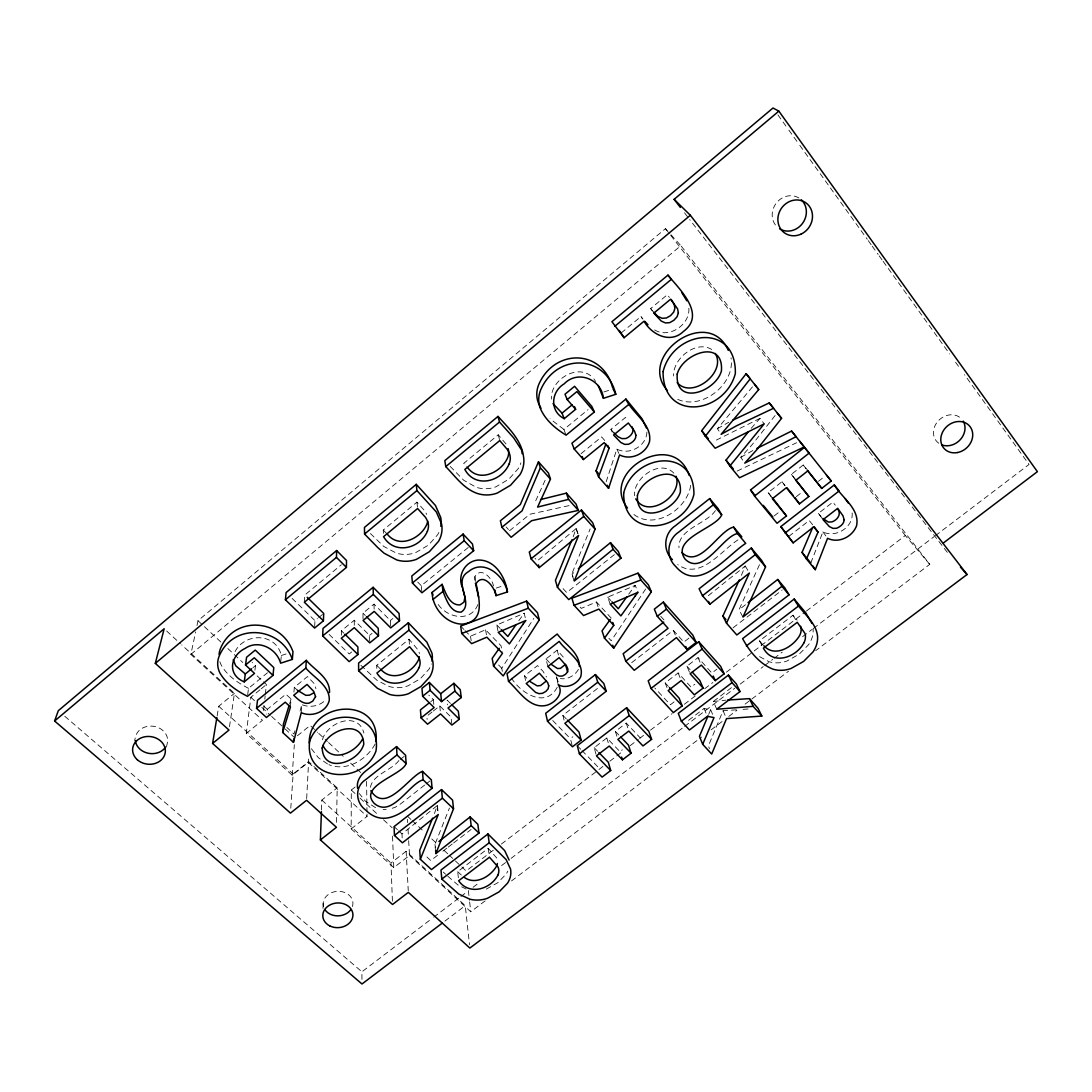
<?xml version="1.0" encoding="UTF-8"?>
<svg xmlns="http://www.w3.org/2000/svg" width="1092" height="1092" viewBox="0 0 1092 1092"><rect width="100%" height="100%" fill="white"/><g stroke="black" fill="none" stroke-linecap="round" stroke-linejoin="round"><path stroke-width="0.75" stroke-dasharray="5 3.75" d="M408.681 840.676L409.527 855.459L393.789 867.621L351.174 828.883L351.296 790.048L355.105 787.032M341.332 635.271L341.414 630.78L354.272 620.27L369.574 635.38L369.697 641.373M336.541 822.372L337.196 787.864L308.599 761.574L293.134 773.969L290.677 809.704M323 908.435L323.15 903.412M321.457 810.032L321.812 800.067L337.196 787.864M259.923 689.844L250.86 697.269L246.26 733.469L292.206 775.252L308.272 762.366L308.449 759.008M306.675 798.593L308.599 761.574M314.66 626.59L314.974 620.652L317.472 618.591M301.255 712.707L301.774 704.64C310.142 708.039 320.379 706.224 326.221 699.098M690.676 485.367C687.346 509.09 654.695 530.835 633.428 514.141M292.206 775.252L294.335 744.662M304.354 602.224L304.859 595.003L341.305 564.81M293.939 692.11L294.294 687.332L307.494 676.576L314.114 683.51L315.943 688.711M290.445 707.043L291.059 699.017L285.899 694.184L267.294 709.35L266.776 714.223M474.624 580.111L474.897 576.576C481.04 566.229 492.233 578.118 493.461 585.954M280.767 661.656L281.354 655.487C275.716 631.736 242.82 632.568 234.261 653.398M263.554 710.523L264.087 705.65M264.796 699.153L265.151 695.904M265.329 694.28L266.407 684.534L255.214 674.092M646.928 432.077C646.464 446.137 629.224 455.678 616.857 449.085L606.019 482.214M254.9 670.27L255.501 665.588L252.156 662.462M247.679 694.717L248.512 688.329L267.485 672.768M229.484 726.712L234.439 693.352L181.736 644.894M217.131 715.956L218.741 706.251L234.439 693.352M246.26 733.469L262.476 720.27L190.854 654.408L195.618 631.94M196.983 625.511L198.007 620.693L665.451 228.651L669.86 233.511M166.448 746.969L167.103 743.966A16.216 13.746 7.1 0 0 155.583 726.685A16.216 13.746 7.1 0 0 135.804 735.885L134.644 740.376M294.895 730.807L294.035 734.083L286.923 727.504M300.054 711.179L301.774 704.64M289.626 703.739L291.059 699.017M322.468 739.721C327.04 722.358 358.258 710.442 363.895 733.087M810.796 563.008L822.918 531.872C835.871 538.629 854.531 526.631 851.992 511.82M435.585 851.883L434.957 844.43L449.44 808.066M434.425 813.513L437.237 805.596L401.993 833.933L402.293 839.857M573.191 536.718L576.098 528.637L537.373 560.81L535.066 558.312M574.051 580.794L571.867 573.887L590.144 528.883M736.377 709.827L723.054 710.769L708.367 745.959L709.472 748.648M708.653 714.427L710.633 709.745L704.067 708.503L686.281 722.044M477.859 604.531C470.529 623.928 444.089 617.349 436.527 601.555M742.792 616.816L739.025 609.732L760.1 563.322M741.4 575.347L745.276 566.025L706.442 597.201M535.722 500.75L546.341 477.668M375.088 744.075C366.721 759.759 346.574 771.921 328.883 764.687M557.22 687.291C545.645 708.926 520.72 693.01 511.465 678.2M502.347 671.334L501.774 668.263L533.824 618.372M645.631 589.038L611.22 640.772L608.927 638.288M578.432 669.41C574.856 675.552 567.553 679.907 560.36 678.569M518.809 620.693L524.201 613.24L525.894 620.474M628.705 594.198L635.244 585.38L638.028 592.328M775.115 415.52L752.388 444.389L740.799 457.275L743.966 461.943M752.47 386.882L717.417 428.692L721.17 434.302M751.187 428.337L760.005 418.386L764.182 423.887M572.945 576.863L572.072 574.105L575.839 570.884M190.854 654.408L680.876 245.659L929.756 564.346L815.683 650.682M383.415 533.36L383.278 530.043L416.953 502.143L424.87 511.001L426.713 514.414M506.019 443.98L498.252 434.793L463.704 463.418L467.813 467.895M621.198 332.951L640.963 316.571L642.929 319M652.252 310.81L650.668 308.545L667.308 294.758L669.382 297.352M745.508 604.736L739.025 609.732M252.948 667.69L255.501 665.588M318.714 617.567L322.468 614.482M565.56 433.729L563.922 429.456L588.069 409.637M261.22 688.779L266.407 684.534M363.035 619.014L362.967 613.158L373.996 604.135L390.363 620.515L390.663 626.412M581.081 453.658L601.637 436.896L605.487 441.373M612.243 432.173L610.906 429.347L625.511 417.444L628.228 420.666M421.826 591.373L421.28 585.708L468.536 547.228M369.574 635.38L372.058 633.36M351.692 651.965L349.222 653.971L328.951 634.247M390.363 620.515L392.861 618.495M509.568 530.712L529.852 514.25L571.143 505.159M376.795 668.427L376.699 665.328L409.05 639.216L418.468 650.45A14.605 13.022 -4.4 0 1 419.355 653.589M297.365 735.79L310.21 725.429L317.554 732.282M614.359 554.64L566.68 592.547L561.056 586.459M430.767 701.665L433.347 699.603L428.787 695.113M432.009 712.052L426.849 716.147L427.136 719.369M433.306 711.042L439.748 705.923L450.982 717.007L451.733 723.45M398.921 760.523C391.386 770.775 370.625 774.842 370.188 789.557M400.259 759.472L404.272 756.306M715.437 510.592C706.742 523.805 677.736 528.924 678.965 547.774M525.552 680.452L524.556 675.825L537.564 665.588L542.956 671.211L546.505 677.013M547.87 666.516L545.986 658.954L557.166 650.163L564.619 658.612M771.525 497.488L768.181 492.574L782.022 481.695L785.012 485.394M795.809 480.316L791.372 474.351L803.234 465.028L806.196 468.741M351.174 828.883L367.062 816.407L367.008 813.076M424.624 785.093L400.477 803.999L395.017 807.37L389.162 809.24M425.976 784.042L430.002 780.903M737.933 539.926C721.198 550.505 700.422 580.657 677.736 564.591M796.314 496.655L802.975 491.455M774.173 515.915L779.497 511.752M818.413 481.326L825.115 476.085M788.847 536.363L809.213 520.529L813.444 525.743M822.126 518.413L818.413 513.39L832.868 502.156L835.271 505.159M564.059 720.133L562.858 715.356L599.863 686.609M688.984 638.097L683.851 642.082L673.314 630.33L631.545 662.776L629.442 660.51M392.41 901.173L390.977 863.008L406.128 851.269L465.26 905.65L469.505 944.662M572.058 745.167L570.406 738.656L572.863 736.759M437.496 855.35L430.767 860.537L424.638 854.859M442.874 851.214L446.901 848.102M448.252 847.078L452.279 843.966M453.63 842.928L471.116 829.47M733.128 627.763L782.186 589.994M666.966 687.523L665.164 682.923L678.146 672.945L691.059 687.141L694.812 684.274M689.489 672.222L686.923 666.188L698.034 657.643L711.834 673.027L716.857 669.191M596 754.217L594.184 747.679L606.838 737.96L619.956 751.624L622.385 749.754M616.884 736.226L615.383 731.394L626.235 723.068L640.253 737.878M674.092 701.924L670.351 704.79L654.831 687.987M458.34 877.722L457.698 871.662L488.233 848.32L496.71 857.998A13.568 11.33 -9.4 0 1 497.461 860.728M761.847 645.236L759.5 640.854L792.997 615.219L797.146 620.12M493.243 850.272L466.134 870.979L453.876 859.527M501.378 844.061L597.624 770.543M598.976 769.505L603.439 765.997M609.814 761.22L623.368 750.873M630.152 745.686L638.288 739.475M639.639 738.438L643.925 735.066M650.477 730.166L672.167 713.595M684.37 704.272L695.208 695.986M704.695 688.738L712.83 682.527M726.385 672.181L805.009 612.121M806.36 611.083L905.309 535.503L929.756 564.346M716.762 709.227L713.349 701.46L732.295 687.032M361.957 979.415L361.902 971.798L432.418 918.181M433.77 917.157L459.527 897.556M460.892 896.532L467.663 891.372M473.095 887.25L479.866 882.09M501.569 865.587L505.637 862.503M511.056 858.38L683.264 727.422M684.616 726.385L734.779 688.233M740.212 684.111L763.253 666.584M764.618 665.547L772.754 659.363M774.105 658.326L782.241 652.142M802.579 636.677L812.066 629.456M813.431 628.419L934.097 536.65M935.462 535.626L1029.019 464.469L964.509 374.665M444.881 921.116L465.26 905.65M409.527 855.459L470.775 911.765L485.708 900.45M511.506 880.93L701.624 737.018M711.124 729.825L723.341 720.583M728.774 716.461L736.923 710.305M745.072 704.135L750.504 700.027M751.869 698.989L788.533 671.239M717.417 428.692L728.746 422.276M740.799 457.275L752.879 450.518M760.005 418.386L713.008 441.755M737.141 471.062L796.628 442.71M486.281 889.106L497.815 882.705L506.115 874.146A25.334 21.13 -9.4 0 0 507.766 871.157M497.938 630.862L496.805 624.993L524.201 613.24M610.237 604.217L607.725 597.16L635.244 585.38M465.028 630.575L470.502 636.186L485.571 629.797L501.037 645.795L502.197 651.788M611.233 618.127L596.437 601.979L581.299 608.38L579.21 606.115M603.876 391.973L611.547 389.489M281.354 655.487L287.155 653.603M496.218 588.069L502.702 585.967M713.349 701.46L725.73 700.19M743.038 709.35L751.364 708.763M383.115 809.609L386.145 809.418M466.093 889.038L457.78 884.875L446.696 875.265M677.695 399.344C702.115 410.496 735.326 384.029 731.053 357.917M375.566 807.671L365.492 801.269L359.309 793.556M654.627 329.921C669.068 339.039 690.444 324.433 688.834 307.985M248.512 688.329C237.838 682.869 227.204 675.716 221.198 665.042A25.485 22.4 5.5 0 1 219.724 661.165M327.545 763.963L318.318 757.671L310.879 748.034M563.922 429.456L550.027 418.768M590.731 375.744C575.238 363.964 550.068 381.108 551.405 399.112M711.711 349.495C695.973 339.612 672.426 359.009 673.668 375.976M759.554 656.633L769.068 661.738A26.74 23.123 -27.1 0 0 786.868 661.07L799.276 654.108L808.612 644.662A26.686 23.055 -27.6 0 0 813.103 628.869M64.756 716.256L361.902 971.798M218.741 706.251L293.134 773.969M321.812 800.067L390.977 863.008M166.68 631.039L180.48 643.734M308.272 762.366L367.062 816.407M263.622 705.951L267.294 709.35M394.075 826.603L397.474 829.743M398.607 830.794L401.993 833.933M443.27 872.098L445.55 874.214M250.86 697.269L255.746 701.774M261.848 707.411L270.393 715.301M271.608 716.434L283.811 727.709M285.039 728.842L294.799 737.864M351.296 790.048L355.009 793.474M359.964 798.061L378.555 815.219M383.51 819.792L392.178 827.804M434.957 844.43L435.408 847.597M457.698 871.662L461.343 875.047M198.007 620.693L221.635 642.751M227.846 648.552L242.779 662.489M318.782 733.428L327.354 741.427M328.569 742.574L343.27 756.292M350.614 763.144L362.858 774.569M407.275 816.038L410.961 819.464M412.175 820.611L424.447 832.063M431.804 838.929L436.704 843.502M444.062 850.368L452.648 858.38M294.294 687.332L297.42 690.28M673.887 473.191C659.977 458.394 632.951 478.473 634.466 495.7M292.124 598.402L314.974 620.652M360.892 665.342L377.149 680.452L389.312 686.554A27.327 24.311 -4 0 0 408.039 685.831L420.324 678.733L429.06 669.109A27.245 24.27 -4.4 0 0 431.381 663.95M341.414 630.78L343.762 633.087M376.699 665.328L380.739 669.287M362.967 613.158L365.315 615.492M450.464 703.425L447.106 700.081L447.652 704.845M370.406 533.524L383.715 546.396L396.328 553.125A28.392 26.304 -2.4 0 0 415.793 552.552L428.569 545.031L437.66 534.725A28.296 26.263 -3.1 0 0 439.626 530.589M417.731 582.063L421.28 585.708M460.66 626.098L463.936 629.456M498.58 664.973L501.774 668.263M552.743 720.543L570.406 738.656M577.286 745.713L580.835 749.358M582.022 750.573L599.781 768.782M383.278 530.043L387.455 534.357M524.556 675.825L526.835 678.187M562.858 715.356L566.325 718.932M594.184 747.679L597.72 751.323M496.805 624.993L500.122 628.432M615.383 731.394L619.751 735.967M545.986 658.954L551.05 664.236M450.191 466.421L463.759 480.289L476.303 487.319A28.651 27.082 -11.8 0 0 495.904 486.827L508.927 479.115L518.331 468.536A28.556 27.041 -13 0 0 520.911 462.803M506.128 526.986L508.422 529.47M665.164 682.923L668.386 686.418M607.725 597.16L610.892 600.641M670.966 234.725L680.876 245.659M686.923 666.188L690.144 669.751M660.742 616.311L663.963 619.901M947.324 552.361L689.735 219.588M759.5 640.854L762.871 644.744M610.906 429.347L613.827 432.746M768.181 492.574L771.402 496.519M818.413 513.39L820.966 516.557M650.668 308.545L653.671 312.271M791.372 474.351L794.362 478.05M665.451 228.651L669.642 234.002M670.693 235.34L905.309 535.503M803.234 465.028L807.793 470.911M684.534 212.831L688.697 218.236M822.918 531.872L826.644 537.005M777.941 114.919L787.864 128.733M788.861 130.125L798.784 143.939M799.781 145.318L867.253 239.271M868.249 240.65L871.225 244.799M872.221 246.178L878.173 254.463M879.169 255.842L882.145 259.992M883.141 261.37L949.631 353.945M955.582 362.23L958.558 366.38M782.022 481.695L786.349 487.742M640.963 316.571L642.505 318.891M593.898 378.856L595.618 381.49M792.997 615.219L797.256 622.317M745.276 566.025L749.385 573.041M616.857 449.085L618.905 453.467M723.054 710.769L726.549 718.604M698.034 657.643L701.351 665.096M710.633 709.745L714.018 717.581M673.314 630.33L676.439 637.605M704.067 708.503L707.398 716.338M678.146 672.945L681.272 680.521M558.108 681.736L556.306 677.081L558.271 684.766M576.358 528.924L578.61 535.462M576.098 528.637L578.351 535.162M596.437 601.979L598.839 609.09M626.235 723.068L628.828 731.053M606.838 737.96L609.24 746.054M557.166 650.163L559.145 657.657M498.252 434.793L499.754 440.567M556.647 676.808L558.626 684.507M485.571 629.797L486.868 637.182M474.897 576.576L476.112 583.551M470.502 636.186L471.184 640.649M488.233 848.32L489.475 857.234M468.359 890.553L469.478 900.34M469.656 901.965L470.775 911.765M439.748 705.923L440.417 712.312M416.953 502.143L417.594 508.531M433.347 699.603L433.811 704.367M437.496 805.841L438.274 814.523M437.237 805.596L438.015 814.277M409.05 639.216L409.596 646.71M407.466 819.314L407.657 822.604M408.026 829.169L408.585 839.025M406.128 851.269L408.258 890.717M392.519 836.103L393.789 867.621M373.996 604.135L374.201 611.383M366.571 781.34L366.994 811.397M354.272 620.27L354.272 627.654M323.505 906.592A14.919 12.258 -3.5 0 1 338.684 891.331A14.919 12.258 -3.5 0 1 352.238 907.043M775.402 224.952A18.195 16.571 -55.8 0 1 777.081 202.143A18.195 16.571 -55.8 0 1 799.003 198.034M938.711 443.243A16.762 14.442 -41.6 0 1 938.492 420.611A16.762 14.442 -41.6 0 1 961.738 419.096"/><path stroke-width="1.5" d="M323.409 620.816L304.354 602.224L346.437 567.403L346.505 560.496L336.636 550.545L286.104 592.56L285.408 599.767L314.578 628.064L323.409 620.816L323.71 613.458L307.207 597.31M579.388 666.42C579.538 652.32 564.619 644.103 557.207 634.015L507.029 673.655L508.531 681.353C519.028 690.84 529.729 709.404 546.737 705.296C554.995 702.934 564.236 693.529 558.271 684.766C565.874 688.97 576.44 684.766 580.603 677.04C585.326 661.82 566.366 651.815 559.213 641.386L508.531 681.353M346.437 567.403L336.459 557.384L336.636 550.545M329.511 692.56C330.371 677.982 314.373 669.997 306.32 660.36L257.494 700.286L256.538 708.353L266.434 717.471L285.217 702.183L290.445 707.043L282.678 732.445L293.448 742.369L301.255 712.707C311.834 717.403 326.29 712.175 329.265 700.518C330.139 685.817 313.964 677.791 305.842 668.099L306.32 660.36M943.447 542.929L1037.4 471.662L778.855 111.138L674.119 199.331L690.349 215.26L967.034 574.529L469.874 948.047L408.34 892.369L392.533 904.49L320.406 839.925L321.403 811.697M464.769 597.925L463.977 602.142L460.005 604.927C449.303 605.487 445.318 592.137 442.096 584.329L432.091 592.451C432.5 608.094 446.232 623.969 462.339 624.146C485.694 621.444 479.088 599.44 476.112 583.551C483.469 572.167 494.84 587.51 496 595.645L507.466 591.946C505.446 577.258 494.963 559.568 478.228 560.059C464.946 561.056 456.838 576.057 462.626 587.946M322.672 635.926L322.986 628.446L373.136 587.305L399.085 613.431L399.535 620.734L390.731 627.886L374.201 611.383L363.063 620.474L378.487 635.762L369.724 642.874L354.272 627.654L341.277 638.26L357.93 654.518L349.167 661.629L322.672 635.926L373.327 594.417L373.136 587.305M293.448 742.369L293.68 739.052M292.356 659.404C280.467 625.812 232.364 622.495 218.864 656.92A25.744 22.577 5.3 0 0 219.861 672.863C225.935 683.619 236.677 690.813 247.475 696.314L273 675.375L273.805 667.567L255.255 650.095L246.587 657.247L245.509 665.001L254.518 673.395L244.226 681.858C226.877 674.774 230.18 655.582 245.168 648.389C258.449 639.202 276.563 648.443 280.617 663.185L292.356 659.404L292.97 651.733C281.245 618.413 233.579 615.069 220.215 649.221A25.485 22.4 5.5 0 0 219.083 654.545M282.678 732.445L283.374 724.214L289.134 705.323M567.567 671.935L567.922 669.26L566.666 666.161L559.145 657.657L547.87 666.516L556.36 674.788L559.445 676.153L562.435 676.016L565.506 674.337L567.567 671.935L565.506 664.332L560.428 668.386L557.466 668.522L551.05 664.236M244.226 681.858L245.304 673.982L251.679 668.741M320.406 839.925L336.445 827.299L306.593 800.272L290.445 813.117L212.599 743.434L216.871 717.567M376.044 741.577C380.562 695.126 308.476 701.201 309.241 743.051M212.599 743.434L228.992 730.057L155.323 663.376L164.169 628.733L54.6 721.007L361.998 983.988L442.164 923.177M608.599 488.329L619.573 454.927C631.012 460.824 645.863 453.781 649.494 441.741C652.347 423.696 632.227 413.663 625.921 399.058L571.935 443.188L574.201 449.003L583.428 459.541L604.204 442.642L609.063 448.266L598.566 476.863L608.599 488.329L607.302 485.271M54.6 721.007L58.299 710.701L772.986 108.012L778.855 111.138M598.566 476.863L596.082 470.829L605.869 444.062M815.301 569.683L827.572 538.288C838.601 543.761 852.456 536.868 856.578 525.743C860.073 508.872 841.673 497.556 834.288 484.93L780.807 526.617L793.161 542.847L813.758 526.876L818.017 532.118L806.469 558.995L815.301 569.683L812.598 565.683M432.596 818.113L419.724 850.327L420.338 859.308L431.477 869.573L478.992 833.073L477.846 824.296L470.12 816.912L438.916 841.495M420.338 859.308L438.274 814.523L402.443 842.819L394.458 835.462L394.075 826.603L441.537 789.598L452.593 800.163L453.521 808.79L435.899 853.562L471.198 825.648L470.12 816.912M571.921 539.844L555.432 580.371L557.452 587.332L568.795 599.59L620.979 558.162L618.331 551.474L610.483 542.669L578.351 568.741M557.452 587.332L578.61 535.462L539.216 567.622L531.067 558.817L529.292 552.074L581.422 510.046L592.669 522.672L595.085 529.142L574.255 581.012L613.062 549.29L610.483 542.669M707.998 715.997L699.44 736.295L702.688 744.307L711.697 754.04L726.549 718.604L761.847 716.065L758.025 708.285L749.426 698.621L727.422 700.081M578.364 510.401L568.55 499.385L537.592 507.07L550.464 479.129L548.457 473.054L538.452 461.82L520.352 504.504L500.382 520.775L501.883 527.272L511.152 537.291L531.654 520.679L578.364 510.401L576.098 504.067L566.366 493.147L540.567 499.549M702.688 744.307L714.018 717.581L707.398 716.338L689.434 729.975L681.367 721.252L678.282 713.376L728.446 675.088L736.349 683.947L739.994 691.577L716.762 709.227L753.18 706.347L761.847 716.065M538.452 461.82L540.363 467.813L522.058 510.851L501.883 527.272M806.469 558.995L802.047 552.388L812.776 527.313M748.034 602.648L777.709 579.47L784.848 587.96L789.066 594.84L736.813 634.984L726.494 623.177L722.89 616.038L739.339 579.866M726.494 623.177L749.385 573.041L709.909 604.204L702.484 595.727L699.085 588.779L751.282 548.075L761.506 560.223L765.547 566.898L742.969 617.021L781.872 586.295L777.709 579.47M362.571 738.97C355.542 752.866 331.545 763.704 322.945 745.454M493.529 666.011L502.484 653.289L486.868 637.182L471.648 643.625L461.725 633.469L460.66 626.098L526.59 601.105L537.482 612.68L539.298 619.901L503.221 675.934L493.529 666.011L492.178 658.421L499.262 648.32M613.731 648.157L651.337 591.782L648.416 584.848L638.001 573.163L571.894 598.198L574.051 605.282L583.551 615.547L598.839 609.09L613.759 625.347L604.463 638.151L613.731 648.157L612.721 645.208M516.066 624.638L507.848 636.472L501.228 629.593M626.808 596.846L618.277 608.749L611.943 601.801M610.305 619.396L602.033 630.835L604.463 638.151M705.296 436.281L701.706 430.644L746.136 373.737L750.231 378.842L705.296 436.281L715.151 448.225L764.182 423.887L729.825 466.025L739.502 477.764L804.231 446.942L791.591 431.067L756.92 448.402M729.825 466.025L726.03 460.155L748.034 432.2M732.773 420.188L769.259 402.907L781.558 418.345L756.469 450.122L744.758 463.117L796.082 436.663L791.591 431.067M746.136 373.737L758.722 389.544L721.17 434.302L736.691 425.716L773.559 408.272L769.259 402.907M546.287 681.053L540.608 685.544L537.223 685.885L530.248 681.708M155.323 663.376L690.349 215.26M416.284 484.343L364.455 527.422L364.564 534.043L377.791 547.583L384.015 553.166L396.765 559.95A28.679 26.522 -2.6 0 0 416.421 559.363L429.32 551.76L438.52 541.373A28.583 26.481 -3.3 0 0 441.577 523.873L436.295 511.902L416.926 490.581L416.284 484.343L435.462 505.5L440.69 517.376A28.296 26.263 -3.1 0 1 440.786 526.276M497.993 416.407L444.826 460.619L445.768 466.625C455.419 476.494 463.909 488.957 477.573 493.543A28.952 27.314 -11.9 0 0 497.365 493.038L510.537 485.257L520.038 474.583A28.856 27.273 -13.1 0 0 523.532 456.538C521.348 439.844 508.667 428.214 497.993 416.407L499.508 422.017L513.745 437.96L521.758 450.341M667.949 275.129L611.929 321.703L624.051 337.742L644.034 321.198C651.651 334.848 670.693 344.062 683.496 331.395C706.579 314.196 679.183 289.066 667.949 275.129L671.348 279.347L614.687 326.385M285.408 599.767L336.459 557.384M364.564 534.043L416.926 490.581M445.768 466.625L499.508 422.017M245.509 665.001L254.259 657.78L273 675.375M603.398 398.321C601.528 379.224 577.709 369.628 564.223 383.824C550.914 391.687 549.426 411.247 564.223 418.686L575.62 409.323L567.226 399.59L576.917 391.591L594.376 411.984L566.106 435.148C555.35 428.583 545.031 419.819 540.144 407.944A26.672 25.416 -26.9 0 1 540.704 389.83C556.756 352.73 605.923 353.985 615.806 394.294L603.398 398.321L598.198 385.435M564.223 418.686L562.039 413.145L572.058 404.886M463.104 534.07L411.807 575.989L412.394 582.991L421.962 592.779L473.669 550.723L472.467 544.021L463.104 534.07L464.209 540.69L473.669 550.723M256.538 708.353L305.842 668.099M574.201 449.003L628.76 404.45M412.394 582.991L464.209 540.69M432.869 599.576L442.983 591.386L442.096 584.329M408.367 622.768L358.599 663.103L358.64 670.816L377.382 688.288L389.653 694.43A27.6 24.488 -4.1 0 0 408.572 693.679L420.966 686.527L429.798 676.822A27.505 24.447 -4.5 0 0 432.691 660.633L427.586 649.631L408.913 630.139L408.367 622.768L426.863 642.123L431.927 653.043A27.245 24.27 -4.4 0 1 432.036 661.274M358.64 670.816L408.913 630.139M531.067 558.817L583.742 516.42L581.422 510.046M440.718 693.748L453.876 683.292L454.859 691.1L441.564 701.637L440.718 693.748L429.347 682.473L421.962 688.37L422.631 696.232L434.125 707.548L421.075 717.894L427.559 724.214L440.581 713.909L451.911 725.061L459.322 719.218L458.312 711.206L451.583 704.531M422.631 696.232L430.084 690.294L429.347 682.473M429.47 702.688L420.434 709.868L421.075 717.894M370.857 790.676C385.94 814.85 409.077 776.289 422.467 771.375L423.123 779.824C408.872 783.769 392.042 818.413 374.351 803.507C357.753 786.022 402.129 775.156 406.101 763.608L405.596 755.254L396.56 746.6L365.588 771.129C360.469 775.143 356.21 781.544 357.603 788.301M681.913 552.552C699.685 569.806 718.891 530.057 733.647 527.108L737.455 533.538C722.535 536.513 703.139 576.603 685.189 559.227C670.119 538.615 716.379 528.228 721.703 514.837L718.031 508.544L709.65 498.594L675.538 525.621C663.991 533.128 662.353 550.15 672.413 559.623M453.876 683.292L460.251 689.666L461.288 697.515L448.007 708.026L459.322 719.218M396.56 746.6L396.969 754.913L365.697 779.633C354.613 786.554 355.35 802.661 365.602 809.977C388.902 833.278 414.141 801.405 432.077 788.356L431.34 779.852L422.467 771.375M709.65 498.594L713.253 504.804L678.774 532.063C667.13 539.625 665.438 556.797 675.593 566.352C698.88 593.952 727.067 555.364 745.727 543.366L737.455 533.538M754.572 496.041L750.559 489.926L804.517 447.379L809.117 453.112L754.572 496.041L777.04 523.286L786.458 515.929L772.481 497.829M663.39 602.061L654.326 609.159L657.288 616.284L668.072 628.296L625.771 661.179L634.234 670.311L676.439 637.605L687.059 649.44L696.136 642.424L692.847 635.121L663.39 602.061L666.448 609.131L696.136 642.424M786.458 515.929L772.358 498.716L786.349 487.742L799.426 503.862L808.844 496.505L795.345 479.292M657.288 616.284L666.448 609.131M808.844 496.505L795.809 480.316L807.793 470.911L821.744 488.397L831.23 480.999L804.517 447.379M581.149 740.103L564.864 723.327L606.251 691.25L603.835 683.537L595.399 674.569L545.686 713.294L547.515 721.266L572.467 746.792L581.149 740.103L579.006 732.022L567.471 720.119M663.718 622.112L623.163 653.698L625.771 661.179M394.458 835.462L442.369 798.17L441.537 789.598M702.484 595.727L755.241 554.668L751.282 548.075M785.066 533.019L839.12 490.963L834.288 484.93M547.515 721.266L597.733 682.227L595.399 674.569M682.2 705.869L668.154 690.594L681.272 680.521L694.294 694.826L703.125 688.083L690.13 673.723L701.351 665.096L715.274 680.603L724.16 673.819L720.624 666.311L698.757 641.755L648.184 680.794L651.009 688.451L673.368 712.612L682.2 705.869L679.101 698.088L669.451 687.591M651.009 688.451L702.101 649.098L698.757 641.755M610.715 770.529L596.45 755.855L609.24 746.054L622.467 759.8L631.08 753.234L617.867 739.434L628.828 731.053L642.97 745.945L651.624 739.339L648.825 731.326L626.603 707.725L577.286 745.713L579.402 753.876L602.101 777.108L610.715 770.529L608.326 762.271L598.894 752.538M579.402 753.876L629.21 715.588L626.603 707.725M487.96 833.96L440.991 869.996L441.796 879.087L458.736 894.048L469.956 899.235A25.648 21.294 -9.2 0 0 487.482 898.279L499.126 891.836L507.507 883.223A25.566 21.267 -9.5 0 0 510.537 869.027L506.06 859.5L489.202 842.792L487.96 833.96L504.668 850.586L509.118 860.046M794.184 599.058L742.615 638.615C749.344 651.201 759.377 663.813 773.04 669.191A27 23.287 -27 0 0 791.018 668.495L803.548 661.479L812.98 651.965A26.945 23.219 -27.5 0 0 817.539 636.049C815.738 620.652 800.613 612.23 794.184 599.058L805.732 612.789L811.998 623.477M441.796 879.087L489.202 842.792M746.368 645.918L798.484 606.033M681.367 721.252L732.036 682.65L728.446 675.088M313.117 693.215L309.541 695.167L305.815 695.331L297.42 690.28M461.725 633.469L528.31 608.244L539.298 619.901M574.051 605.282L640.84 580.016L651.337 591.782M464.455 877.545C475.689 885.325 490.431 876.589 496.491 866.27A13.568 11.33 -9.4 0 0 497.379 863.485M245.304 673.982L235.735 665.792L233.224 659.786M380.739 669.287C392.028 682.432 412.039 673.3 418.454 659.909A14.605 13.022 -4.4 0 0 419.342 656.742M387.455 534.357C398.99 548.744 420.256 538.902 426.672 524.651A15.165 14.087 -3 0 0 427.614 521.239M562.039 413.145L553.03 403.658M467.813 467.895C479.306 482.978 500.982 472.427 507.507 458.08A15.302 14.51 -13.1 0 0 508.162 448.662M613.827 432.746L617.976 436.718L621.921 438.629L625.757 438.534C630.33 436.909 635.094 431.79 632.063 426.808M396.969 754.913L406.101 763.608M423.123 779.824L432.077 788.356M442.369 798.17L453.521 808.79M471.198 825.648L478.992 833.073M653.671 312.271L657.889 316.38L662.107 318.304L666.338 318.031L670.488 315.684L673.682 312.148L674.897 308.408L674.173 304.395L671.457 299.945M763.84 645.7C774.76 658.026 792.901 646.983 799.603 635.599A14.305 12.367 -27.7 0 0 800.668 626.289M344.935 634.247L357.889 646.928L357.93 654.518M430.084 690.294L441.564 701.637M366.489 616.652L378.242 628.323L378.487 635.762M822.822 518.413L828.282 522.031L831.913 521.908C836.895 520.256 841.413 514.864 838.178 509.609M454.859 691.1L461.288 697.515M373.327 594.417L399.535 620.734M677.149 382.596C692.219 399.795 726.917 372.126 715.192 353.439M620.843 737.1L628.473 745.099L631.08 753.234M597.733 682.227L606.251 691.25M629.21 715.588L651.624 739.339M644.894 321.417L647.966 324.72M692.287 672.14L699.808 680.452L703.125 688.083M540.363 467.813L550.464 479.129M583.742 516.42L595.085 529.142M613.062 549.29L620.979 558.162M702.101 649.098L724.16 673.819M732.036 682.65L739.994 691.577M960.469 567.13L967.034 574.529M596.082 470.829L598.279 473.355M722.89 616.038L725.962 619.56M625.921 399.058L642.041 418.741L646.355 427.9M733.647 527.108L741.85 536.855M713.253 504.804L721.703 514.837M755.241 554.668L765.547 566.898M781.872 586.295L789.066 594.84M619.137 330.453L621.198 332.951M701.706 430.644L708.217 438.547M726.03 460.155L733.483 469.205M750.559 489.926L754.804 495.072M763.294 505.378L772.836 516.953M780.807 526.617L793.161 542.847M802.047 552.388L810.796 563.008M787.004 487.851L792.983 495.236M754.545 384.343L758.722 389.544M777.176 412.899L781.558 418.345M799.672 441.264L804.231 446.942M826.453 475.034L831.23 480.999M807.193 469.983L821.744 488.397M674.119 199.331L680.371 207.425M627.518 508.012C598.866 471.949 673.668 428.05 689.175 475.443M794.99 497.706L799.426 503.862M814.359 527.027L818.017 532.118M635.749 498.826C647.774 519.737 683.401 495.468 676.003 476.262M845.153 498.621L848.429 503.262M681.695 292.451L686.827 300.805M667.403 390.527C636.308 355.692 708.135 304.886 728.282 350.368M621.908 334.152L624.051 337.742M613.09 388.984L615.806 394.294M708.517 601.405L709.909 604.204M749.426 698.621L753.18 706.347M540.99 408.326L538.206 402.484A26.385 25.184 -27.2 0 1 538.752 384.534C554.231 348.566 602.183 348.539 612.68 387.756M594.376 411.984L591.878 406.511L574.597 386.295L565.001 394.212L567.226 399.59M713.212 676.057L715.274 680.603M607.753 445.386L609.063 448.266M685.776 646.491L687.059 649.44M574.46 406.593L575.62 409.323M507.466 591.946C504.149 575.716 484.043 558.476 468.591 571.566C451.528 581.258 475.02 603.535 461.07 612.134C450.273 612.708 446.232 599.262 442.983 591.386M638.001 573.163L640.84 580.016M582.254 456.592L583.428 459.541M432.091 592.451L433.074 595.113M612.748 622.467L613.759 625.347M566.366 493.147L568.55 499.385M621.635 757.07L622.467 759.8M538.479 564.905L539.216 567.622M475.389 583.114L478.624 597.228M462.994 589.38L464.823 596.587M526.59 601.105L528.31 608.244M494.881 590.008L496 595.645M435.653 850.572L435.899 853.562M350.587 909.964A14.919 12.258 -3.5 0 1 324.856 909.568M165.506 747.228A16.216 13.746 7.1 0 1 148.062 753.221A16.216 13.746 7.1 0 1 135.353 740.635M801.31 199.795A18.195 16.571 -55.8 0 1 802.47 223.437A18.195 16.571 -55.8 0 1 779.633 228.829M963.212 421.13A16.762 14.442 -41.6 0 1 960.482 439.434A16.762 14.442 -41.6 0 1 942.096 445.004M521.785 450.641A28.556 27.041 -13 0 1 522.112 453.712M635.885 435.189C636.336 439.598 632.172 442.697 628.569 444.267L624.692 444.376L620.72 442.437L613.581 435.012L628.337 423L634.479 431.067L635.885 435.189M623.668 493.079C623.177 540.526 684.616 532.282 693.925 494.348C694.294 445.768 633.374 454.176 623.668 493.079M663.076 371.567C662.598 422.399 724.542 414.182 735.339 373.6C736.527 321.908 673.477 329.961 663.076 371.567M322.167 748.034C323.355 774.583 358.899 762.421 363.759 744.239C362.872 717.567 326.781 729.633 322.167 748.034M844.102 519.696C844.225 523.942 840.144 526.726 836.677 528.255L833.005 528.378L829.36 526.59L823.054 519.669L837.673 508.34L843.01 515.847L844.102 519.696M637.428 495.372C635.885 526.057 674.924 511.329 680.357 492.001C682.254 461.179 642.628 475.771 637.428 495.372M677.204 374.147C675.006 406.756 715.792 391.605 721.416 370.966C724.01 338.22 682.596 353.221 677.204 374.147M548.744 685.817L548.157 688.779L545.877 691.4L542.424 693.324L538.998 693.652L535.544 692.369L526.221 683.537L539.352 673.204L547.624 682.514L548.744 685.817M309.705 741.113C303.685 782.131 363.254 785.312 375.948 751.132C382.596 709.718 322.085 706.114 309.705 741.113M315.561 696.641L312.708 701.187L309.104 703.152C302.757 704.436 297.925 699.18 293.707 695.276L307.029 684.425L313.718 691.413L315.561 696.641M678.337 312.94L677.095 316.721L673.873 320.284L669.669 322.672L665.41 322.932L661.151 321.007L653.849 313.09L670.679 299.167L677.613 308.886L678.337 312.94M427.422 531.231C419.942 548.853 394.226 555.077 383.565 536.677L417.594 508.531L425.593 517.458L427.463 520.898A15.329 14.21 -3.2 0 1 427.422 531.231M509.104 464.045C501.528 481.859 475.279 488.725 464.837 469.451L499.754 440.567L507.603 449.822L509.391 453.385A15.465 14.633 -13.1 0 1 509.104 464.045M419.096 667.567C411.67 684.002 387.523 689.967 376.917 673.054L409.596 646.71L419.11 658.039A14.742 13.118 -4.5 0 1 419.096 667.567M497.802 875.293C490.417 889.543 468.864 895.617 458.654 880.753L489.475 857.234L498.02 866.966A13.705 11.398 -9.5 0 1 497.802 875.293M803.903 642.833C796.191 657.48 772.877 665.888 763.404 648.157L797.256 622.317L804.981 633.456A14.442 12.449 -27.6 0 1 803.903 642.833M523.205 623.996L509.363 643.898L498.225 632.336L525.894 620.474L523.205 623.996M635.257 595.877L620.884 615.902L610.237 604.217L638.028 592.328L635.257 595.877M329.716 925.866A15.083 12.353 -3.6 0 0 352.921 915.574A15.083 12.353 -3.6 0 0 330.944 904.463A15.083 12.353 -3.6 0 0 329.716 925.866M137.415 759.827A16.421 13.882 6.9 0 0 164.81 754.49A16.421 13.882 6.9 0 0 144.704 736.8A16.421 13.882 6.9 0 0 137.415 759.827M801.173 234.057A18.441 16.762 -55.4 0 0 806.278 203.139A18.441 16.762 -55.4 0 0 778.118 216.393A18.441 16.762 -55.4 0 0 801.173 234.057M957.479 452.552A16.981 14.578 -41.4 0 0 970.228 426.849A16.981 14.578 -41.4 0 0 942.573 432.132A16.981 14.578 -41.4 0 0 957.479 452.552"/></g></svg>
